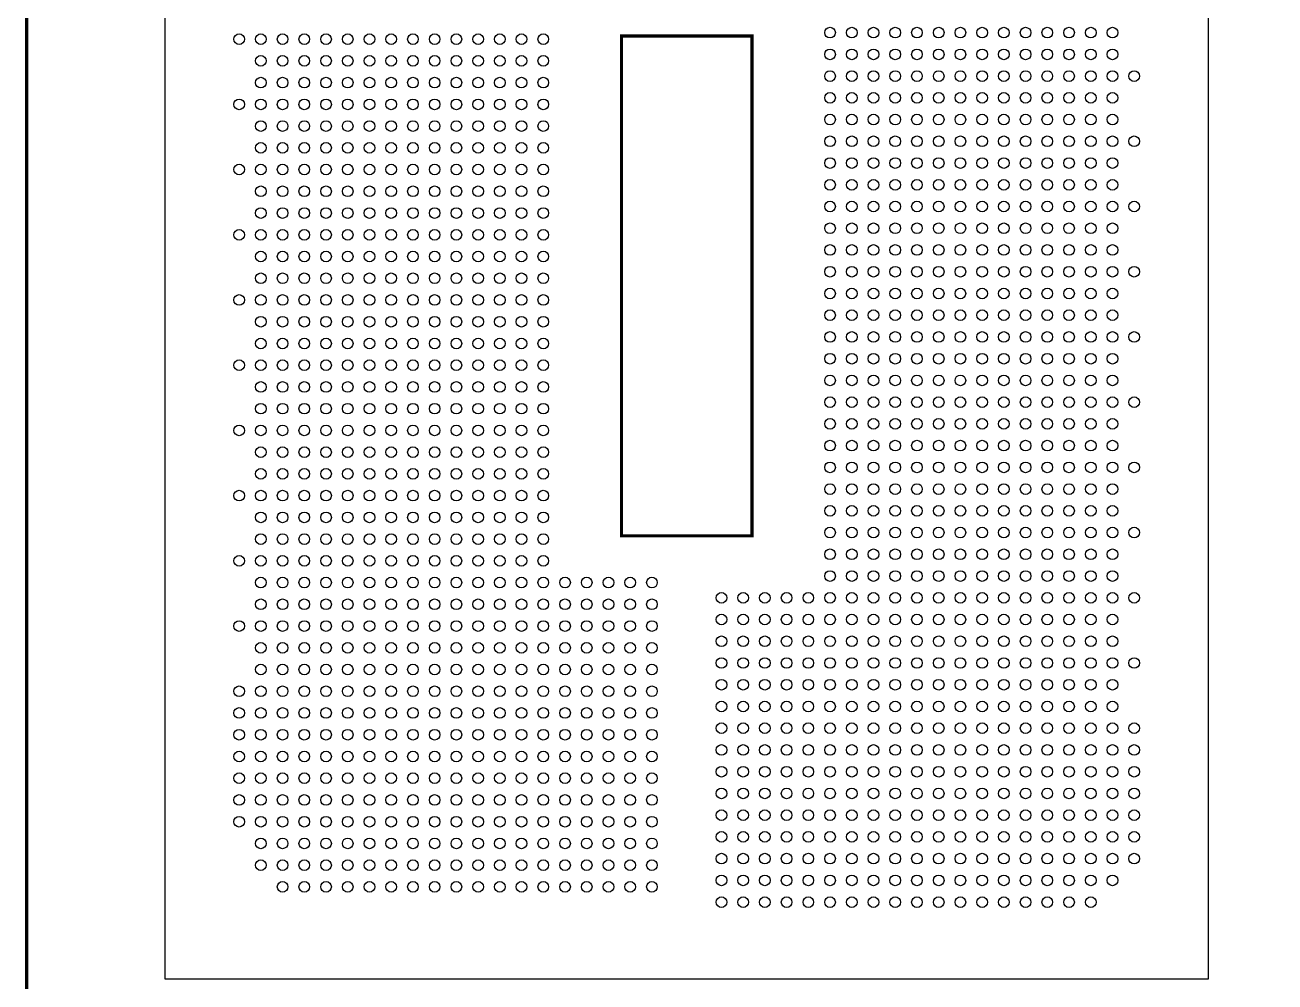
# Model space of a CAD drawing. Extents: x 0 to 344, y -1 to 330.
# Drawn here: x 135.8 to 193.3, y 54.4 to 98.4 of the extents above; entities that cross this region are included whole.
import ezdxf

# ---------------------------------------------------------------- set-up
doc = ezdxf.new("R2010")
doc.units = 0
doc.layers.add('PACKAGE_GEOMETRY_SILKSCREEN_TOP', color=3, linetype='CONTINUOUS')
doc.layers.add('PIN_TOP', color=4, linetype='CONTINUOUS')

msp = doc.modelspace()

# ---------------------------------------------------------------- linework, layer by layer
at = {"layer": 'PACKAGE_GEOMETRY_SILKSCREEN_TOP', "const_width": 0.1524}
for points in [[(166.23538, 42.764456), (196.615304, 42.764456), (196.615304, 59.864244), (207.11541, 59.864244), (207.11541, 74.864468), (203.61529, 74.864468), (199.455278, 132.064252), (135.855456, 132.064252), (135.855456, 42.764456)], [(163.235386, 97.91446), (169.235374, 97.91446), (169.235374, 74.914252), (163.235386, 74.914252)]]:
    msp.add_lwpolyline(points, close=True, dxfattribs=at)
at = {"layer": 'PACKAGE_GEOMETRY_SILKSCREEN_TOP'}
msp.add_lwpolyline([(142.235428, 118.31447), (190.235332, 118.31447), (190.235332, 54.514242), (142.235428, 54.514242)], close=True, dxfattribs=at)
at = {"layer": 'PIN_TOP'}
for centre in [(145.635472, 97.764346), (146.63547, 97.764346), (147.635468, 97.764346), (148.635466, 97.764346), (149.635464, 97.764346), (150.635462, 97.764346), (151.63546, 97.764346), (152.635458, 97.764346), (153.635456, 97.764346), (154.635454, 97.764346), (155.635452, 97.764346), (156.63545, 97.764346), (157.635448, 97.764346), (158.635446, 97.764346), (159.635444, 97.764346), (172.835316, 98.06432), (173.835314, 98.06432), (174.835312, 98.06432), (175.83531, 98.06432), (176.835308, 98.06432), (177.835306, 98.06432), (178.835304, 98.06432), (179.835302, 98.06432), (180.8353, 98.06432), (181.835298, 98.06432), (182.835296, 98.06432), (183.835294, 98.06432), (184.835292, 98.06432), (185.83529, 98.06432), (172.835316, 97.064322), (173.835314, 97.064322), (174.835312, 97.064322), (175.83531, 97.064322), (176.835308, 97.064322), (177.835306, 97.064322), (178.835304, 97.064322), (179.835302, 97.064322), (180.8353, 97.064322), (181.835298, 97.064322), (182.835296, 97.064322), (183.835294, 97.064322), (184.835292, 97.064322), (185.83529, 97.064322), (146.63547, 96.764348), (147.635468, 96.764348), (148.635466, 96.764348), (149.635464, 96.764348), (150.635462, 96.764348), (151.63546, 96.764348), (152.635458, 96.764348), (153.635456, 96.764348), (154.635454, 96.764348), (155.635452, 96.764348), (156.63545, 96.764348), (157.635448, 96.764348), (158.635446, 96.764348), (159.635444, 96.764348), (172.835316, 96.064324), (173.835314, 96.064324), (174.835312, 96.064324), (175.83531, 96.064324), (176.835308, 96.064324), (177.835306, 96.064324), (178.835304, 96.064324), (179.835302, 96.064324), (180.8353, 96.064324), (181.835298, 96.064324), (182.835296, 96.064324), (183.835294, 96.064324), (184.835292, 96.064324), (185.83529, 96.064324), (186.835288, 96.064324), (146.63547, 95.76435), (147.635468, 95.76435), (148.635466, 95.76435), (149.635464, 95.76435), (150.635462, 95.76435), (151.63546, 95.76435), (152.635458, 95.76435), (153.635456, 95.76435), (154.635454, 95.76435), (155.635452, 95.76435), (156.63545, 95.76435), (157.635448, 95.76435), (158.635446, 95.76435), (159.635444, 95.76435), (145.635472, 94.764352), (146.63547, 94.764352), (147.635468, 94.764352), (148.635466, 94.764352), (149.635464, 94.764352), (150.635462, 94.764352), (151.63546, 94.764352), (152.635458, 94.764352), (153.635456, 94.764352), (154.635454, 94.764352), (155.635452, 94.764352), (156.63545, 94.764352), (157.635448, 94.764352), (158.635446, 94.764352), (159.635444, 94.764352), (172.835316, 95.064326), (173.835314, 95.064326), (174.835312, 95.064326), (175.83531, 95.064326), (176.835308, 95.064326), (177.835306, 95.064326), (178.835304, 95.064326), (179.835302, 95.064326), (180.8353, 95.064326), (181.835298, 95.064326), (182.835296, 95.064326), (183.835294, 95.064326), (184.835292, 95.064326), (185.83529, 95.064326), (146.63547, 93.764354), (147.635468, 93.764354), (148.635466, 93.764354), (149.635464, 93.764354), (150.635462, 93.764354), (151.63546, 93.764354), (152.635458, 93.764354), (153.635456, 93.764354), (154.635454, 93.764354), (155.635452, 93.764354), (156.63545, 93.764354), (157.635448, 93.764354), (158.635446, 93.764354), (159.635444, 93.764354), (172.835316, 94.064328), (173.835314, 94.064328), (174.835312, 94.064328), (175.83531, 94.064328), (176.835308, 94.064328), (177.835306, 94.064328), (178.835304, 94.064328), (179.835302, 94.064328), (180.8353, 94.064328), (181.835298, 94.064328), (182.835296, 94.064328), (183.835294, 94.064328), (184.835292, 94.064328), (185.83529, 94.064328), (172.835316, 93.06433), (173.835314, 93.06433), (174.835312, 93.06433), (175.83531, 93.06433), (176.835308, 93.06433), (177.835306, 93.06433), (178.835304, 93.06433), (179.835302, 93.06433), (180.8353, 93.06433), (181.835298, 93.06433), (182.835296, 93.06433), (183.835294, 93.06433), (184.835292, 93.06433), (185.83529, 93.06433), (186.835288, 93.06433), (146.63547, 92.764356), (147.635468, 92.764356), (148.635466, 92.764356), (149.635464, 92.764356), (150.635462, 92.764356), (151.63546, 92.764356), (152.635458, 92.764356), (153.635456, 92.764356), (154.635454, 92.764356), (155.635452, 92.764356), (156.63545, 92.764356), (157.635448, 92.764356), (158.635446, 92.764356), (159.635444, 92.764356), (172.835316, 92.064332), (173.835314, 92.064332), (174.835312, 92.064332), (175.83531, 92.064332), (176.835308, 92.064332), (177.835306, 92.064332), (178.835304, 92.064332), (179.835302, 92.064332), (180.8353, 92.064332), (181.835298, 92.064332), (182.835296, 92.064332), (183.835294, 92.064332), (184.835292, 92.064332), (185.83529, 92.064332), (145.635472, 91.764358), (146.63547, 91.764358), (147.635468, 91.764358), (148.635466, 91.764358), (149.635464, 91.764358), (150.635462, 91.764358), (151.63546, 91.764358), (152.635458, 91.764358), (153.635456, 91.764358), (154.635454, 91.764358), (155.635452, 91.764358), (156.63545, 91.764358), (157.635448, 91.764358), (158.635446, 91.764358), (159.635444, 91.764358), (146.63547, 90.76436), (147.635468, 90.76436), (148.635466, 90.76436), (149.635464, 90.76436), (150.635462, 90.76436), (151.63546, 90.76436), (152.635458, 90.76436), (153.635456, 90.76436), (154.635454, 90.76436), (155.635452, 90.76436), (156.63545, 90.76436), (157.635448, 90.76436), (158.635446, 90.76436), (159.635444, 90.76436), (172.835316, 91.064334), (173.835314, 91.064334), (174.835312, 91.064334), (175.83531, 91.064334), (176.835308, 91.064334), (177.835306, 91.064334), (178.835304, 91.064334), (179.835302, 91.064334), (180.8353, 91.064334), (181.835298, 91.064334), (182.835296, 91.064334), (183.835294, 91.064334), (184.835292, 91.064334), (185.83529, 91.064334), (146.63547, 89.764362), (147.635468, 89.764362), (148.635466, 89.764362), (149.635464, 89.764362), (150.635462, 89.764362), (151.63546, 89.764362), (152.635458, 89.764362), (153.635456, 89.764362), (154.635454, 89.764362), (155.635452, 89.764362), (156.63545, 89.764362), (157.635448, 89.764362), (158.635446, 89.764362), (159.635444, 89.764362), (172.835316, 90.064336), (173.835314, 90.064336), (174.835312, 90.064336), (175.83531, 90.064336), (176.835308, 90.064336), (177.835306, 90.064336), (178.835304, 90.064336), (179.835302, 90.064336), (180.8353, 90.064336), (181.835298, 90.064336), (182.835296, 90.064336), (183.835294, 90.064336), (184.835292, 90.064336), (185.83529, 90.064336), (186.835288, 90.064336), (172.835316, 89.064338), (173.835314, 89.064338), (174.835312, 89.064338), (175.83531, 89.064338), (176.835308, 89.064338), (177.835306, 89.064338), (178.835304, 89.064338), (179.835302, 89.064338), (180.8353, 89.064338), (181.835298, 89.064338), (182.835296, 89.064338), (183.835294, 89.064338), (184.835292, 89.064338), (185.83529, 89.064338), (145.635472, 88.764364), (146.63547, 88.764364), (147.635468, 88.764364), (148.635466, 88.764364), (149.635464, 88.764364), (150.635462, 88.764364), (151.63546, 88.764364), (152.635458, 88.764364), (153.635456, 88.764364), (154.635454, 88.764364), (155.635452, 88.764364), (156.63545, 88.764364), (157.635448, 88.764364), (158.635446, 88.764364), (159.635444, 88.764364), (172.835316, 88.06434), (173.835314, 88.06434), (174.835312, 88.06434), (175.83531, 88.06434), (176.835308, 88.06434), (177.835306, 88.06434), (178.835304, 88.06434), (179.835302, 88.06434), (180.8353, 88.06434), (181.835298, 88.06434), (182.835296, 88.06434), (183.835294, 88.06434), (184.835292, 88.06434), (185.83529, 88.06434), (146.63547, 87.764366), (147.635468, 87.764366), (148.635466, 87.764366), (149.635464, 87.764366), (150.635462, 87.764366), (151.63546, 87.764366), (152.635458, 87.764366), (153.635456, 87.764366), (154.635454, 87.764366), (155.635452, 87.764366), (156.63545, 87.764366), (157.635448, 87.764366), (158.635446, 87.764366), (159.635444, 87.764366), (146.63547, 86.764368), (147.635468, 86.764368), (148.635466, 86.764368), (149.635464, 86.764368), (150.635462, 86.764368), (151.63546, 86.764368), (152.635458, 86.764368), (153.635456, 86.764368), (154.635454, 86.764368), (155.635452, 86.764368), (156.63545, 86.764368), (157.635448, 86.764368), (158.635446, 86.764368), (159.635444, 86.764368), (172.835316, 87.064342), (173.835314, 87.064342), (174.835312, 87.064342), (175.83531, 87.064342), (176.835308, 87.064342), (177.835306, 87.064342), (178.835304, 87.064342), (179.835302, 87.064342), (180.8353, 87.064342), (181.835298, 87.064342), (182.835296, 87.064342), (183.835294, 87.064342), (184.835292, 87.064342), (185.83529, 87.064342), (186.835288, 87.064342), (172.835316, 86.064344), (173.835314, 86.064344), (174.835312, 86.064344), (175.83531, 86.064344), (176.835308, 86.064344), (177.835306, 86.064344), (178.835304, 86.064344), (179.835302, 86.064344), (180.8353, 86.064344), (181.835298, 86.064344), (182.835296, 86.064344), (183.835294, 86.064344), (184.835292, 86.064344), (185.83529, 86.064344), (145.635472, 85.76437), (146.63547, 85.76437), (147.635468, 85.76437), (148.635466, 85.76437), (149.635464, 85.76437), (150.635462, 85.76437), (151.63546, 85.76437), (152.635458, 85.76437), (153.635456, 85.76437), (154.635454, 85.76437), (155.635452, 85.76437), (156.63545, 85.76437), (157.635448, 85.76437), (158.635446, 85.76437), (159.635444, 85.76437), (172.835316, 85.064346), (173.835314, 85.064346), (174.835312, 85.064346), (175.83531, 85.064346), (176.835308, 85.064346), (177.835306, 85.064346), (178.835304, 85.064346), (179.835302, 85.064346), (180.8353, 85.064346), (181.835298, 85.064346), (182.835296, 85.064346), (183.835294, 85.064346), (184.835292, 85.064346), (185.83529, 85.064346), (146.63547, 84.764372), (147.635468, 84.764372), (148.635466, 84.764372), (149.635464, 84.764372), (150.635462, 84.764372), (151.63546, 84.764372), (152.635458, 84.764372), (153.635456, 84.764372), (154.635454, 84.764372), (155.635452, 84.764372), (156.63545, 84.764372), (157.635448, 84.764372), (158.635446, 84.764372), (159.635444, 84.764372), (146.63547, 83.764374), (147.635468, 83.764374), (148.635466, 83.764374), (149.635464, 83.764374), (150.635462, 83.764374), (151.63546, 83.764374), (152.635458, 83.764374), (153.635456, 83.764374), (154.635454, 83.764374), (155.635452, 83.764374), (156.63545, 83.764374), (157.635448, 83.764374), (158.635446, 83.764374), (159.635444, 83.764374), (172.835316, 84.064348), (173.835314, 84.064348), (174.835312, 84.064348), (175.83531, 84.064348), (176.835308, 84.064348), (177.835306, 84.064348), (178.835304, 84.064348), (179.835302, 84.064348), (180.8353, 84.064348), (181.835298, 84.064348), (182.835296, 84.064348), (183.835294, 84.064348), (184.835292, 84.064348), (185.83529, 84.064348), (186.835288, 84.064348), (145.635472, 82.764376), (146.63547, 82.764376), (147.635468, 82.764376), (148.635466, 82.764376), (149.635464, 82.764376), (150.635462, 82.764376), (151.63546, 82.764376), (152.635458, 82.764376), (153.635456, 82.764376), (154.635454, 82.764376), (155.635452, 82.764376), (156.63545, 82.764376), (157.635448, 82.764376), (158.635446, 82.764376), (159.635444, 82.764376), (172.835316, 83.06435), (173.835314, 83.06435), (174.835312, 83.06435), (175.83531, 83.06435), (176.835308, 83.06435), (177.835306, 83.06435), (178.835304, 83.06435), (179.835302, 83.06435), (180.8353, 83.06435), (181.835298, 83.06435), (182.835296, 83.06435), (183.835294, 83.06435), (184.835292, 83.06435), (185.83529, 83.06435), (172.835316, 82.064352), (173.835314, 82.064352), (174.835312, 82.064352), (175.83531, 82.064352), (176.835308, 82.064352), (177.835306, 82.064352), (178.835304, 82.064352), (179.835302, 82.064352), (180.8353, 82.064352), (181.835298, 82.064352), (182.835296, 82.064352), (183.835294, 82.064352), (184.835292, 82.064352), (185.83529, 82.064352), (146.63547, 81.764378), (147.635468, 81.764378), (148.635466, 81.764378), (149.635464, 81.764378), (150.635462, 81.764378), (151.63546, 81.764378), (152.635458, 81.764378), (153.635456, 81.764378), (154.635454, 81.764378), (155.635452, 81.764378), (156.63545, 81.764378), (157.635448, 81.764378), (158.635446, 81.764378), (159.635444, 81.764378), (172.835316, 81.064354), (173.835314, 81.064354), (174.835312, 81.064354), (175.83531, 81.064354), (176.835308, 81.064354), (177.835306, 81.064354), (178.835304, 81.064354), (179.835302, 81.064354), (180.8353, 81.064354), (181.835298, 81.064354), (182.835296, 81.064354), (183.835294, 81.064354), (184.835292, 81.064354), (185.83529, 81.064354), (186.835288, 81.064354), (146.63547, 80.76438), (147.635468, 80.76438), (148.635466, 80.76438), (149.635464, 80.76438), (150.635462, 80.76438), (151.63546, 80.76438), (152.635458, 80.76438), (153.635456, 80.76438), (154.635454, 80.76438), (155.635452, 80.76438), (156.63545, 80.76438), (157.635448, 80.76438), (158.635446, 80.76438), (159.635444, 80.76438), (145.635472, 79.764382), (146.63547, 79.764382), (147.635468, 79.764382), (148.635466, 79.764382), (149.635464, 79.764382), (150.635462, 79.764382), (151.63546, 79.764382), (152.635458, 79.764382), (153.635456, 79.764382), (154.635454, 79.764382), (155.635452, 79.764382), (156.63545, 79.764382), (157.635448, 79.764382), (158.635446, 79.764382), (159.635444, 79.764382), (172.835316, 80.064356), (173.835314, 80.064356), (174.835312, 80.064356), (175.83531, 80.064356), (176.835308, 80.064356), (177.835306, 80.064356), (178.835304, 80.064356), (179.835302, 80.064356), (180.8353, 80.064356), (181.835298, 80.064356), (182.835296, 80.064356), (183.835294, 80.064356), (184.835292, 80.064356), (185.83529, 80.064356), (146.63547, 78.764384), (147.635468, 78.764384), (148.635466, 78.764384), (149.635464, 78.764384), (150.635462, 78.764384), (151.63546, 78.764384), (152.635458, 78.764384), (153.635456, 78.764384), (154.635454, 78.764384), (155.635452, 78.764384), (156.63545, 78.764384), (157.635448, 78.764384), (158.635446, 78.764384), (159.635444, 78.764384), (172.835316, 79.064358), (173.835314, 79.064358), (174.835312, 79.064358), (175.83531, 79.064358), (176.835308, 79.064358), (177.835306, 79.064358), (178.835304, 79.064358), (179.835302, 79.064358), (180.8353, 79.064358), (181.835298, 79.064358), (182.835296, 79.064358), (183.835294, 79.064358), (184.835292, 79.064358), (185.83529, 79.064358), (172.835316, 78.06436), (173.835314, 78.06436), (174.835312, 78.06436), (175.83531, 78.06436), (176.835308, 78.06436), (177.835306, 78.06436), (178.835304, 78.06436), (179.835302, 78.06436), (180.8353, 78.06436), (181.835298, 78.06436), (182.835296, 78.06436), (183.835294, 78.06436), (184.835292, 78.06436), (185.83529, 78.06436), (186.835288, 78.06436), (146.63547, 77.764386), (147.635468, 77.764386), (148.635466, 77.764386), (149.635464, 77.764386), (150.635462, 77.764386), (151.63546, 77.764386), (152.635458, 77.764386), (153.635456, 77.764386), (154.635454, 77.764386), (155.635452, 77.764386), (156.63545, 77.764386), (157.635448, 77.764386), (158.635446, 77.764386), (159.635444, 77.764386), (172.835316, 77.064362), (173.835314, 77.064362), (174.835312, 77.064362), (175.83531, 77.064362), (176.835308, 77.064362), (177.835306, 77.064362), (178.835304, 77.064362), (179.835302, 77.064362), (180.8353, 77.064362), (181.835298, 77.064362), (182.835296, 77.064362), (183.835294, 77.064362), (184.835292, 77.064362), (185.83529, 77.064362), (145.635472, 76.764388), (146.63547, 76.764388), (147.635468, 76.764388), (148.635466, 76.764388), (149.635464, 76.764388), (150.635462, 76.764388), (151.63546, 76.764388), (152.635458, 76.764388), (153.635456, 76.764388), (154.635454, 76.764388), (155.635452, 76.764388), (156.63545, 76.764388), (157.635448, 76.764388), (158.635446, 76.764388), (159.635444, 76.764388), (146.63547, 75.76439), (147.635468, 75.76439), (148.635466, 75.76439), (149.635464, 75.76439), (150.635462, 75.76439), (151.63546, 75.76439), (152.635458, 75.76439), (153.635456, 75.76439), (154.635454, 75.76439), (155.635452, 75.76439), (156.63545, 75.76439), (157.635448, 75.76439), (158.635446, 75.76439), (159.635444, 75.76439), (172.835316, 76.064364), (173.835314, 76.064364), (174.835312, 76.064364), (175.83531, 76.064364), (176.835308, 76.064364), (177.835306, 76.064364), (178.835304, 76.064364), (179.835302, 76.064364), (180.8353, 76.064364), (181.835298, 76.064364), (182.835296, 76.064364), (183.835294, 76.064364), (184.835292, 76.064364), (185.83529, 76.064364), (146.63547, 74.764392), (147.635468, 74.764392), (148.635466, 74.764392), (149.635464, 74.764392), (150.635462, 74.764392), (151.63546, 74.764392), (152.635458, 74.764392), (153.635456, 74.764392), (154.635454, 74.764392), (155.635452, 74.764392), (156.63545, 74.764392), (157.635448, 74.764392), (158.635446, 74.764392), (159.635444, 74.764392), (172.835316, 75.064366), (173.835314, 75.064366), (174.835312, 75.064366), (175.83531, 75.064366), (176.835308, 75.064366), (177.835306, 75.064366), (178.835304, 75.064366), (179.835302, 75.064366), (180.8353, 75.064366), (181.835298, 75.064366), (182.835296, 75.064366), (183.835294, 75.064366), (184.835292, 75.064366), (185.83529, 75.064366), (186.835288, 75.064366), (172.835316, 74.064368), (173.835314, 74.064368), (174.835312, 74.064368), (175.83531, 74.064368), (176.835308, 74.064368), (177.835306, 74.064368), (178.835304, 74.064368), (179.835302, 74.064368), (180.8353, 74.064368), (181.835298, 74.064368), (182.835296, 74.064368), (183.835294, 74.064368), (184.835292, 74.064368), (185.83529, 74.064368), (145.635472, 73.764394), (146.63547, 73.764394), (147.635468, 73.764394), (148.635466, 73.764394), (149.635464, 73.764394), (150.635462, 73.764394), (151.63546, 73.764394), (152.635458, 73.764394), (153.635456, 73.764394), (154.635454, 73.764394), (155.635452, 73.764394), (156.63545, 73.764394), (157.635448, 73.764394), (158.635446, 73.764394), (159.635444, 73.764394), (172.835316, 73.06437), (173.835314, 73.06437), (174.835312, 73.06437), (175.83531, 73.06437), (176.835308, 73.06437), (177.835306, 73.06437), (178.835304, 73.06437), (179.835302, 73.06437), (180.8353, 73.06437), (181.835298, 73.06437), (182.835296, 73.06437), (183.835294, 73.06437), (184.835292, 73.06437), (185.83529, 73.06437), (146.63547, 72.764396), (147.635468, 72.764396), (148.635466, 72.764396), (149.635464, 72.764396), (150.635462, 72.764396), (151.63546, 72.764396), (152.635458, 72.764396), (153.635456, 72.764396), (154.635454, 72.764396), (155.635452, 72.764396), (156.63545, 72.764396), (157.635448, 72.764396), (158.635446, 72.764396), (159.635444, 72.764396), (160.635442, 72.764396), (161.63544, 72.764396), (162.635438, 72.764396), (163.635436, 72.764396), (164.635434, 72.764396), (146.63547, 71.764398), (147.635468, 71.764398), (148.635466, 71.764398), (149.635464, 71.764398), (150.635462, 71.764398), (151.63546, 71.764398), (152.635458, 71.764398), (153.635456, 71.764398), (154.635454, 71.764398), (155.635452, 71.764398), (156.63545, 71.764398), (157.635448, 71.764398), (158.635446, 71.764398), (159.635444, 71.764398), (160.635442, 71.764398), (161.63544, 71.764398), (162.635438, 71.764398), (163.635436, 71.764398), (164.635434, 71.764398), (167.835326, 72.064372), (168.835324, 72.064372), (169.835322, 72.064372), (170.83532, 72.064372), (171.835318, 72.064372), (172.835316, 72.064372), (173.835314, 72.064372), (174.835312, 72.064372), (175.83531, 72.064372), (176.835308, 72.064372), (177.835306, 72.064372), (178.835304, 72.064372), (179.835302, 72.064372), (180.8353, 72.064372), (181.835298, 72.064372), (182.835296, 72.064372), (183.835294, 72.064372), (184.835292, 72.064372), (185.83529, 72.064372), (186.835288, 72.064372), (145.635472, 70.7644), (146.63547, 70.7644), (147.635468, 70.7644), (148.635466, 70.7644), (149.635464, 70.7644), (150.635462, 70.7644), (151.63546, 70.7644), (152.635458, 70.7644), (153.635456, 70.7644), (154.635454, 70.7644), (155.635452, 70.7644), (156.63545, 70.7644), (157.635448, 70.7644), (158.635446, 70.7644), (159.635444, 70.7644), (160.635442, 70.7644), (161.63544, 70.7644), (162.635438, 70.7644), (163.635436, 70.7644), (164.635434, 70.7644), (167.835326, 71.064374), (168.835324, 71.064374), (169.835322, 71.064374), (170.83532, 71.064374), (171.835318, 71.064374), (172.835316, 71.064374), (173.835314, 71.064374), (174.835312, 71.064374), (175.83531, 71.064374), (176.835308, 71.064374), (177.835306, 71.064374), (178.835304, 71.064374), (179.835302, 71.064374), (180.8353, 71.064374), (181.835298, 71.064374), (182.835296, 71.064374), (183.835294, 71.064374), (184.835292, 71.064374), (185.83529, 71.064374), (167.835326, 70.064376), (168.835324, 70.064376), (169.835322, 70.064376), (170.83532, 70.064376), (171.835318, 70.064376), (172.835316, 70.064376), (173.835314, 70.064376), (174.835312, 70.064376), (175.83531, 70.064376), (176.835308, 70.064376), (177.835306, 70.064376), (178.835304, 70.064376), (179.835302, 70.064376), (180.8353, 70.064376), (181.835298, 70.064376), (182.835296, 70.064376), (183.835294, 70.064376), (184.835292, 70.064376), (185.83529, 70.064376), (146.63547, 69.764402), (147.635468, 69.764402), (148.635466, 69.764402), (149.635464, 69.764402), (150.635462, 69.764402), (151.63546, 69.764402), (152.635458, 69.764402), (153.635456, 69.764402), (154.635454, 69.764402), (155.635452, 69.764402), (156.63545, 69.764402), (157.635448, 69.764402), (158.635446, 69.764402), (159.635444, 69.764402), (160.635442, 69.764402), (161.63544, 69.764402), (162.635438, 69.764402), (163.635436, 69.764402), (164.635434, 69.764402), (167.835326, 69.064378), (168.835324, 69.064378), (169.835322, 69.064378), (170.83532, 69.064378), (171.835318, 69.064378), (172.835316, 69.064378), (173.835314, 69.064378), (174.835312, 69.064378), (175.83531, 69.064378), (176.835308, 69.064378), (177.835306, 69.064378), (178.835304, 69.064378), (179.835302, 69.064378), (180.8353, 69.064378), (181.835298, 69.064378), (182.835296, 69.064378), (183.835294, 69.064378), (184.835292, 69.064378), (185.83529, 69.064378), (186.835288, 69.064378), (146.63547, 68.764404), (147.635468, 68.764404), (148.635466, 68.764404), (149.635464, 68.764404), (150.635462, 68.764404), (151.63546, 68.764404), (152.635458, 68.764404), (153.635456, 68.764404), (154.635454, 68.764404), (155.635452, 68.764404), (156.63545, 68.764404), (157.635448, 68.764404), (158.635446, 68.764404), (159.635444, 68.764404), (160.635442, 68.764404), (161.63544, 68.764404), (162.635438, 68.764404), (163.635436, 68.764404), (164.635434, 68.764404), (145.635472, 67.764406), (146.63547, 67.764406), (147.635468, 67.764406), (148.635466, 67.764406), (149.635464, 67.764406), (150.635462, 67.764406), (151.63546, 67.764406), (152.635458, 67.764406), (153.635456, 67.764406), (154.635454, 67.764406), (155.635452, 67.764406), (156.63545, 67.764406), (157.635448, 67.764406), (158.635446, 67.764406), (159.635444, 67.764406), (160.635442, 67.764406), (161.63544, 67.764406), (162.635438, 67.764406), (163.635436, 67.764406), (164.635434, 67.764406), (167.835326, 68.06438), (168.835324, 68.06438), (169.835322, 68.06438), (170.83532, 68.06438), (171.835318, 68.06438), (172.835316, 68.06438), (173.835314, 68.06438), (174.835312, 68.06438), (175.83531, 68.06438), (176.835308, 68.06438), (177.835306, 68.06438), (178.835304, 68.06438), (179.835302, 68.06438), (180.8353, 68.06438), (181.835298, 68.06438), (182.835296, 68.06438), (183.835294, 68.06438), (184.835292, 68.06438), (185.83529, 68.06438), (145.635472, 66.764408), (146.63547, 66.764408), (147.635468, 66.764408), (148.635466, 66.764408), (149.635464, 66.764408), (150.635462, 66.764408), (151.63546, 66.764408), (152.635458, 66.764408), (153.635456, 66.764408), (154.635454, 66.764408), (155.635452, 66.764408), (156.63545, 66.764408), (157.635448, 66.764408), (158.635446, 66.764408), (159.635444, 66.764408), (160.635442, 66.764408), (161.63544, 66.764408), (162.635438, 66.764408), (163.635436, 66.764408), (164.635434, 66.764408), (167.835326, 67.064382), (168.835324, 67.064382), (169.835322, 67.064382), (170.83532, 67.064382), (171.835318, 67.064382), (172.835316, 67.064382), (173.835314, 67.064382), (174.835312, 67.064382), (175.83531, 67.064382), (176.835308, 67.064382), (177.835306, 67.064382), (178.835304, 67.064382), (179.835302, 67.064382), (180.8353, 67.064382), (181.835298, 67.064382), (182.835296, 67.064382), (183.835294, 67.064382), (184.835292, 67.064382), (185.83529, 67.064382), (167.835326, 66.064384), (168.835324, 66.064384), (169.835322, 66.064384), (170.83532, 66.064384), (171.835318, 66.064384), (172.835316, 66.064384), (173.835314, 66.064384), (174.835312, 66.064384), (175.83531, 66.064384), (176.835308, 66.064384), (177.835306, 66.064384), (178.835304, 66.064384), (179.835302, 66.064384), (180.8353, 66.064384), (181.835298, 66.064384), (182.835296, 66.064384), (183.835294, 66.064384), (184.835292, 66.064384), (185.83529, 66.064384), (186.835288, 66.064384), (145.635472, 65.76441), (146.63547, 65.76441), (147.635468, 65.76441), (148.635466, 65.76441), (149.635464, 65.76441), (150.635462, 65.76441), (151.63546, 65.76441), (152.635458, 65.76441), (153.635456, 65.76441), (154.635454, 65.76441), (155.635452, 65.76441), (156.63545, 65.76441), (157.635448, 65.76441), (158.635446, 65.76441), (159.635444, 65.76441), (160.635442, 65.76441), (161.63544, 65.76441), (162.635438, 65.76441), (163.635436, 65.76441), (164.635434, 65.76441), (167.835326, 65.064386), (168.835324, 65.064386), (169.835322, 65.064386), (170.83532, 65.064386), (171.835318, 65.064386), (172.835316, 65.064386), (173.835314, 65.064386), (174.835312, 65.064386), (175.83531, 65.064386), (176.835308, 65.064386), (177.835306, 65.064386), (178.835304, 65.064386), (179.835302, 65.064386), (180.8353, 65.064386), (181.835298, 65.064386), (182.835296, 65.064386), (183.835294, 65.064386), (184.835292, 65.064386), (185.83529, 65.064386), (186.835288, 65.064386), (145.635472, 64.764412), (146.63547, 64.764412), (147.635468, 64.764412), (148.635466, 64.764412), (149.635464, 64.764412), (150.635462, 64.764412), (151.63546, 64.764412), (152.635458, 64.764412), (153.635456, 64.764412), (154.635454, 64.764412), (155.635452, 64.764412), (156.63545, 64.764412), (157.635448, 64.764412), (158.635446, 64.764412), (159.635444, 64.764412), (160.635442, 64.764412), (161.63544, 64.764412), (162.635438, 64.764412), (163.635436, 64.764412), (164.635434, 64.764412), (145.635472, 63.764414), (146.63547, 63.764414), (147.635468, 63.764414), (148.635466, 63.764414), (149.635464, 63.764414), (150.635462, 63.764414), (151.63546, 63.764414), (152.635458, 63.764414), (153.635456, 63.764414), (154.635454, 63.764414), (155.635452, 63.764414), (156.63545, 63.764414), (157.635448, 63.764414), (158.635446, 63.764414), (159.635444, 63.764414), (160.635442, 63.764414), (161.63544, 63.764414), (162.635438, 63.764414), (163.635436, 63.764414), (164.635434, 63.764414), (167.835326, 64.064388), (168.835324, 64.064388), (169.835322, 64.064388), (170.83532, 64.064388), (171.835318, 64.064388), (172.835316, 64.064388), (173.835314, 64.064388), (174.835312, 64.064388), (175.83531, 64.064388), (176.835308, 64.064388), (177.835306, 64.064388), (178.835304, 64.064388), (179.835302, 64.064388), (180.8353, 64.064388), (181.835298, 64.064388), (182.835296, 64.064388), (183.835294, 64.064388), (184.835292, 64.064388), (185.83529, 64.064388), (186.835288, 64.064388), (167.835326, 63.06439), (168.835324, 63.06439), (169.835322, 63.06439), (170.83532, 63.06439), (171.835318, 63.06439), (172.835316, 63.06439), (173.835314, 63.06439), (174.835312, 63.06439), (175.83531, 63.06439), (176.835308, 63.06439), (177.835306, 63.06439), (178.835304, 63.06439), (179.835302, 63.06439), (180.8353, 63.06439), (181.835298, 63.06439), (182.835296, 63.06439), (183.835294, 63.06439), (184.835292, 63.06439), (185.83529, 63.06439), (186.835288, 63.06439), (145.635472, 62.764416), (146.63547, 62.764416), (147.635468, 62.764416), (148.635466, 62.764416), (149.635464, 62.764416), (150.635462, 62.764416), (151.63546, 62.764416), (152.635458, 62.764416), (153.635456, 62.764416), (154.635454, 62.764416), (155.635452, 62.764416), (156.63545, 62.764416), (157.635448, 62.764416), (158.635446, 62.764416), (159.635444, 62.764416), (160.635442, 62.764416), (161.63544, 62.764416), (162.635438, 62.764416), (163.635436, 62.764416), (164.635434, 62.764416), (167.835326, 62.064392), (168.835324, 62.064392), (169.835322, 62.064392), (170.83532, 62.064392), (171.835318, 62.064392), (172.835316, 62.064392), (173.835314, 62.064392), (174.835312, 62.064392), (175.83531, 62.064392), (176.835308, 62.064392), (177.835306, 62.064392), (178.835304, 62.064392), (179.835302, 62.064392), (180.8353, 62.064392), (181.835298, 62.064392), (182.835296, 62.064392), (183.835294, 62.064392), (184.835292, 62.064392), (185.83529, 62.064392), (186.835288, 62.064392), (145.635472, 61.764418), (146.63547, 61.764418), (147.635468, 61.764418), (148.635466, 61.764418), (149.635464, 61.764418), (150.635462, 61.764418), (151.63546, 61.764418), (152.635458, 61.764418), (153.635456, 61.764418), (154.635454, 61.764418), (155.635452, 61.764418), (156.63545, 61.764418), (157.635448, 61.764418), (158.635446, 61.764418), (159.635444, 61.764418), (160.635442, 61.764418), (161.63544, 61.764418), (162.635438, 61.764418), (163.635436, 61.764418), (164.635434, 61.764418), (146.63547, 60.76442), (147.635468, 60.76442), (148.635466, 60.76442), (149.635464, 60.76442), (150.635462, 60.76442), (151.63546, 60.76442), (152.635458, 60.76442), (153.635456, 60.76442), (154.635454, 60.76442), (155.635452, 60.76442), (156.63545, 60.76442), (157.635448, 60.76442), (158.635446, 60.76442), (159.635444, 60.76442), (160.635442, 60.76442), (161.63544, 60.76442), (162.635438, 60.76442), (163.635436, 60.76442), (164.635434, 60.76442), (167.835326, 61.064394), (168.835324, 61.064394), (169.835322, 61.064394), (170.83532, 61.064394), (171.835318, 61.064394), (172.835316, 61.064394), (173.835314, 61.064394), (174.835312, 61.064394), (175.83531, 61.064394), (176.835308, 61.064394), (177.835306, 61.064394), (178.835304, 61.064394), (179.835302, 61.064394), (180.8353, 61.064394), (181.835298, 61.064394), (182.835296, 61.064394), (183.835294, 61.064394), (184.835292, 61.064394), (185.83529, 61.064394), (186.835288, 61.064394), (146.63547, 59.764422), (147.635468, 59.764422), (148.635466, 59.764422), (149.635464, 59.764422), (150.635462, 59.764422), (151.63546, 59.764422), (152.635458, 59.764422), (153.635456, 59.764422), (154.635454, 59.764422), (155.635452, 59.764422), (156.63545, 59.764422), (157.635448, 59.764422), (158.635446, 59.764422), (159.635444, 59.764422), (160.635442, 59.764422), (161.63544, 59.764422), (162.635438, 59.764422), (163.635436, 59.764422), (164.635434, 59.764422), (167.835326, 60.064396), (168.835324, 60.064396), (169.835322, 60.064396), (170.83532, 60.064396), (171.835318, 60.064396), (172.835316, 60.064396), (173.835314, 60.064396), (174.835312, 60.064396), (175.83531, 60.064396), (176.835308, 60.064396), (177.835306, 60.064396), (178.835304, 60.064396), (179.835302, 60.064396), (180.8353, 60.064396), (181.835298, 60.064396), (182.835296, 60.064396), (183.835294, 60.064396), (184.835292, 60.064396), (185.83529, 60.064396), (186.835288, 60.064396), (167.835326, 59.064398), (168.835324, 59.064398), (169.835322, 59.064398), (170.83532, 59.064398), (171.835318, 59.064398), (172.835316, 59.064398), (173.835314, 59.064398), (174.835312, 59.064398), (175.83531, 59.064398), (176.835308, 59.064398), (177.835306, 59.064398), (178.835304, 59.064398), (179.835302, 59.064398), (180.8353, 59.064398), (181.835298, 59.064398), (182.835296, 59.064398), (183.835294, 59.064398), (184.835292, 59.064398), (185.83529, 59.064398), (147.635468, 58.764424), (148.635466, 58.764424), (149.635464, 58.764424), (150.635462, 58.764424), (151.63546, 58.764424), (152.635458, 58.764424), (153.635456, 58.764424), (154.635454, 58.764424), (155.635452, 58.764424), (156.63545, 58.764424), (157.635448, 58.764424), (158.635446, 58.764424), (159.635444, 58.764424), (160.635442, 58.764424), (161.63544, 58.764424), (162.635438, 58.764424), (163.635436, 58.764424), (164.635434, 58.764424), (167.835326, 58.0644), (168.835324, 58.0644), (169.835322, 58.0644), (170.83532, 58.0644), (171.835318, 58.0644), (172.835316, 58.0644), (173.835314, 58.0644), (174.835312, 58.0644), (175.83531, 58.0644), (176.835308, 58.0644), (177.835306, 58.0644), (178.835304, 58.0644), (179.835302, 58.0644), (180.8353, 58.0644), (181.835298, 58.0644), (182.835296, 58.0644), (183.835294, 58.0644), (184.835292, 58.0644)]:
    msp.add_circle(centre, 0.24511, dxfattribs=at)

doc.saveas('drawing.dxf')
